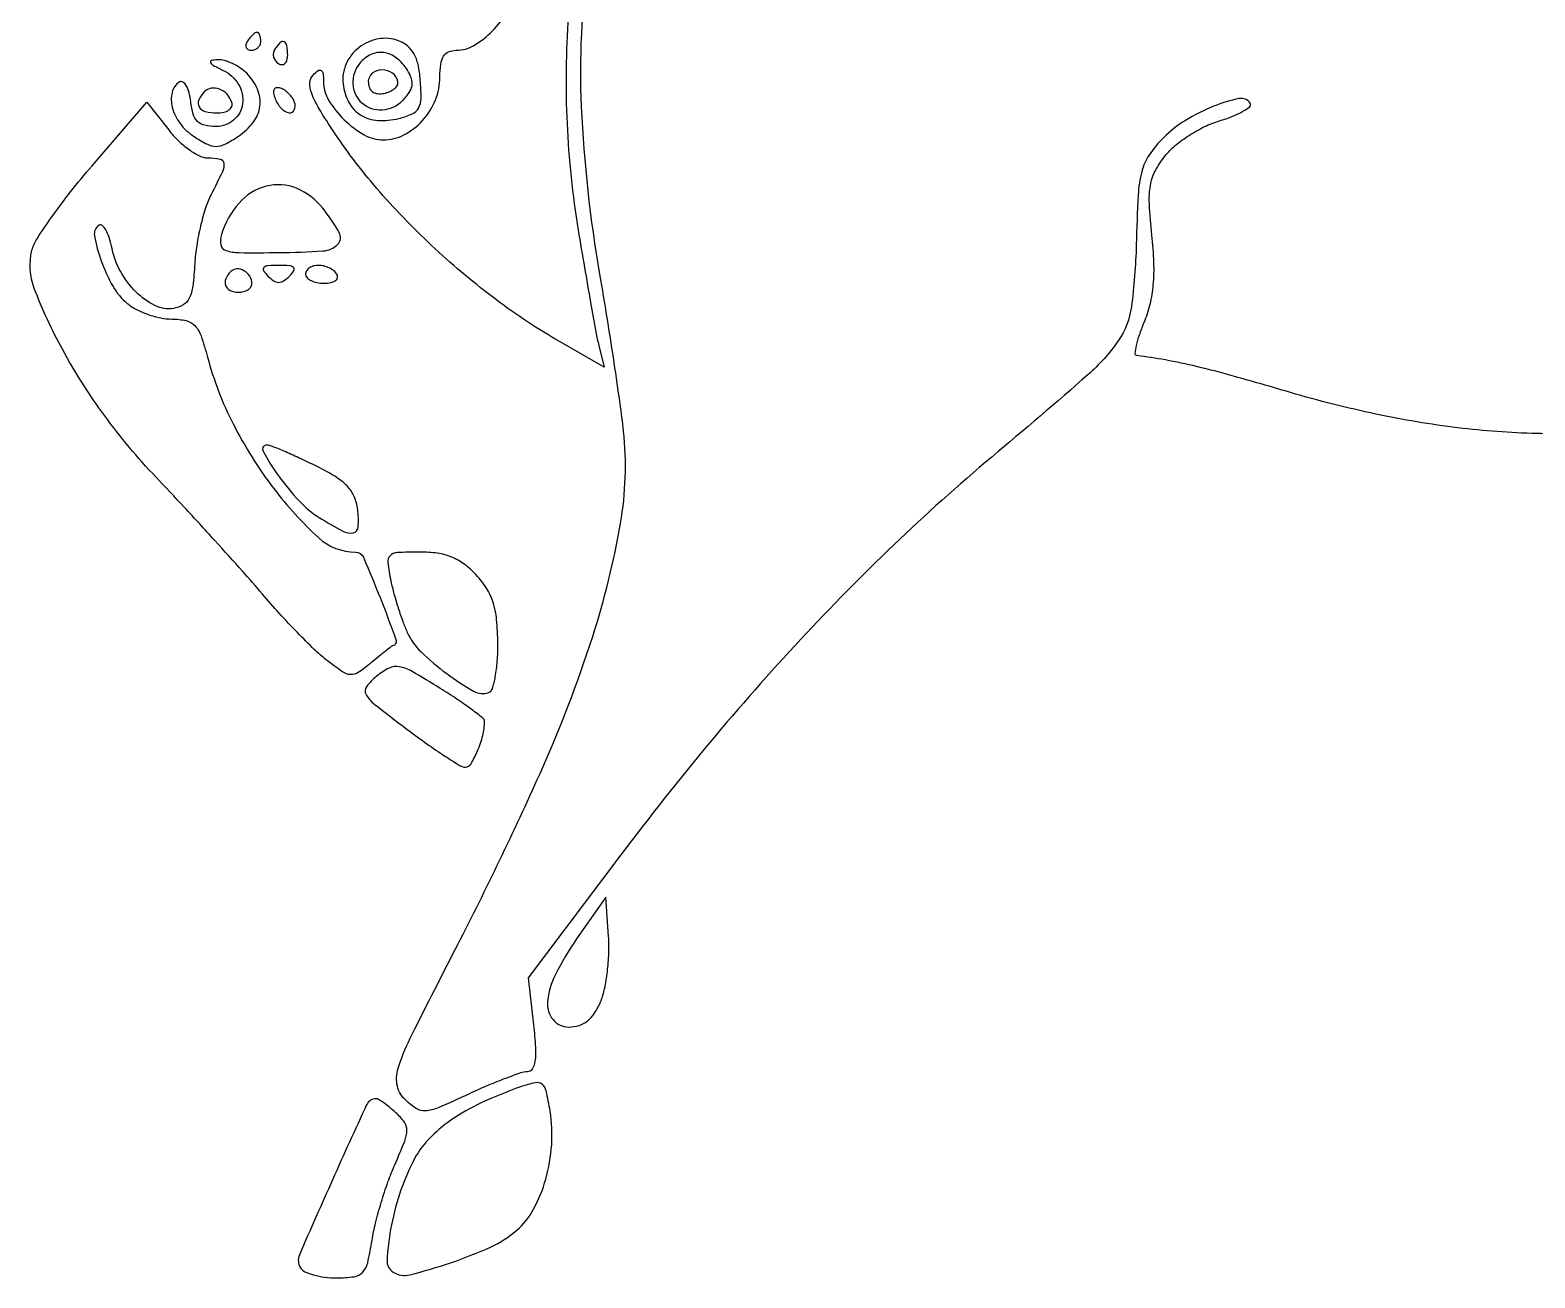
# Model space of a CAD drawing. Header units: millimetres. Extents: x 56222 to 3066687, y -650199 to -121287.
# Drawn here: x 140562.397 to 140564.496, y -185752.797 to -185751.057 of the extents above; entities that cross this region are included whole.
import ezdxf

# ---------------------------------------------------------------- set-up
doc = ezdxf.new("R2010")
doc.units = ezdxf.units.MM
doc.header["$MEASUREMENT"] = 0
doc.layers.add('$TD_AUDIT_GENERATED_(A0BDF17)', color=32, linetype='Continuous', lineweight=30)

msp = doc.modelspace()

# ---------------------------------------------------------------- linework, layer by layer
at = {"layer": '$TD_AUDIT_GENERATED_(A0BDF17)', "linetype": 'Continuous', "lineweight": 25, "ltscale": 2}
for points in [[(140564.5962, -185751.6173, -0.027087), (140564.4913, -185751.6195, -0.023334), (140564.3814, -185751.6108, -0.022063), (140564.2667, -185751.591, -0.018598), (140564.1473, -185751.5603, 0.00411), (140564.077, -185751.5401, 0.009619), (140564.024, -185751.5263, 0.012495), (140563.9805, -185751.5171, 0.01673), (140563.9407, -185751.5111, -0.407831), (140563.9383, -185751.5082, -0.030348), (140563.9401, -185751.4971, -0.028568), (140563.9443, -185751.4822, -0.016231), (140563.9509, -185751.4648, 0.039646), (140563.9592, -185751.4393, 0.037366), (140563.9636, -185751.4124, 0.03165), (140563.9644, -185751.3813, 0.017004), (140563.9616, -185751.343, -0.012627), (140563.9581, -185751.2994, -0.055735), (140563.9595, -185751.2738, -0.080216), (140563.9662, -185751.2539, -0.044982), (140563.9802, -185751.2324, -0.053634), (140563.994, -185751.2183, -0.029554), (140564.0135, -185751.2041, -0.029122), (140564.0352, -185751.1918, -0.041077), (140564.0559, -185751.1837, 0.020433), (140564.0742, -185751.1774, 0.03598), (140564.0886, -185751.1705, 0.044537), (140564.098, -185751.164, 0.373457), (140564.0987, -185751.1593, 0.316223), (140564.0833, -185751.1527, 0.042701), (140564.0476, -185751.1635, 0.043223), (140564.0085, -185751.1831, 0.058577), (140563.9776, -185751.2075, 0.047105), (140563.9578, -185751.2314, 0.087415), (140563.9475, -185751.2543, 0.048972), (140563.9425, -185751.2873, 0.006819), (140563.9398, -185751.3565, -0.026975), (140563.933, -185751.4429, -0.117738), (140563.9147, -185751.4903, -0.063245), (140563.8724, -185751.5378, -0.004319), (140563.7384, -185751.6524, 0.016369), (140563.6017, -185751.7749, 0.014381), (140563.4722, -185751.9062, 0.013805), (140563.3453, -185752.0502, 0.012147), (140563.2209, -185752.2072), (140563.0919, -185752.3783), (140563.0992, -185752.4438, -0.011881), (140563.102, -185752.4754, -0.047748), (140563.1013, -185752.4947, -0.10087), (140563.0976, -185752.5056, -0.264234), (140563.0908, -185752.5095, 0.079787), (140563.0813, -185752.5111, 0.00867), (140563.0603, -185752.5187, 0.010449), (140563.0355, -185752.5286, 0.008251), (140563.0091, -185752.5404, -0.006988), (140562.9662, -185752.5596, -0.083152), (140562.9486, -185752.564, -0.167184), (140562.9355, -185752.5605, -0.049718), (140562.9192, -185752.5472, -0.161251), (140562.9089, -185752.5268, -0.12031), (140562.9113, -185752.5015, -0.033316), (140562.93, -185752.4572, -0.002135), (140562.9936, -185752.3321, 0.013214), (140563.1079, -185752.0945, 0.027399), (140563.1818, -185751.9024, 0.035341), (140563.2206, -185751.7449, 0.069479), (140563.2248, -185751.6163, 0.008104), (140563.22, -185751.5778, 0.002621), (140563.2118, -185751.5211, 0.002612), (140563.202, -185751.4582, 0.002931), (140563.1919, -185751.3977, -0.031274), (140563.1663, -185751.164, -0.048779), (140563.1766, -185750.9619, -0.057794)], [(140563.1478, -185751.0374, 0.028915), (140563.146, -185751.1875, 0.029252), (140563.1616, -185751.3362, 0.001543), (140563.1704, -185751.3882, 0.001867), (140563.1789, -185751.4371, 0.00158), (140563.1863, -185751.4781, 0.012808), (140563.1903, -185751.4968), (140563.1976, -185751.5272), (140563.1363, -185751.4919, -0.029972), (140563.0476, -185751.4334, -0.026109), (140562.9621, -185751.3621, -0.02627), (140562.8851, -185751.2829, -0.031567), (140562.8217, -185751.2005, -0.011735), (140562.8004, -185751.1672, -0.047614), (140562.79, -185751.1455, -0.092086), (140562.7874, -185751.1306, -0.195712), (140562.7919, -185751.1199, -0.038383), (140562.7991, -185751.1137, -0.305494), (140562.8033, -185751.1135, -0.232727), (140562.8058, -185751.1176, -0.025543), (140562.8064, -185751.1289, 0.135981), (140562.8136, -185751.1548, 0.064316), (140562.8352, -185751.1822, 0.064088), (140562.8633, -185751.2033, 0.130045), (140562.8898, -185751.2103, 0.119702), (140562.9186, -185751.2033, 0.090097), (140562.9445, -185751.1834, 0.0865), (140562.9625, -185751.1547, 0.097734), (140562.9688, -185751.1228, -0.031433), (140562.9699, -185751.1048, -0.104763), (140562.9738, -185751.0937, -0.156611), (140562.9808, -185751.0876, -0.101896), (140562.9914, -185751.0854, 0.134045), (140563.0162, -185751.0786, 0.06575), (140563.0422, -185751.0583, 0.065531), (140563.0621, -185751.0318, 0.129065)], [(140562.819, -185752.6599, 0.003352), (140562.7729, -185752.7645, 0.245147), (140562.7742, -185752.7826, 0.146109), (140562.7804, -185752.7881, 0.040489), (140562.7926, -185752.7926, 0.037229), (140562.8079, -185752.7957, 0.031555), (140562.8244, -185752.7967, 0.033033), (140562.849, -185752.7951, 0.171746), (140562.8609, -185752.789, 0.133563), (140562.868, -185752.7759, 0.017176), (140562.8742, -185752.7442, -0.021515), (140562.879, -185752.7203, -0.012011), (140562.8869, -185752.6916, -0.011965), (140562.8963, -185752.6629, -0.018992), (140562.9059, -185752.6389, 0.00973), (140562.9196, -185752.6061, 0.089175), (140562.9227, -185752.591, 0.162636), (140562.9192, -185752.5797, 0.053081), (140562.9074, -185752.5666, 0.012336), (140562.8987, -185752.559, 0.016554), (140562.8904, -185752.5527, 0.013698), (140562.8832, -185752.5479, 0.142254), (140562.8799, -185752.5469, 0.292182), (140562.8666, -185752.5554)]]:
    msp.add_lwpolyline(points, format="xyb", dxfattribs=at)
for points in [[(140562.719, -185751.0729, 0.042167), (140562.7186, -185751.0681, 0.061769), (140562.7174, -185751.0641, 0.081139), (140562.7156, -185751.0613, 0.210953), (140562.7135, -185751.0604, 0.151918), (140562.7108, -185751.0612, 0.038439), (140562.7073, -185751.0641, 0.035638), (140562.7036, -185751.0681, 0.029505), (140562.7002, -185751.0729, 0.082592), (140562.6983, -185751.0777, 0.161196), (140562.6987, -185751.0817, 0.182303), (140562.7013, -185751.0844, 0.108972), (140562.7057, -185751.0854, 0.093332), (140562.7108, -185751.0844, 0.09642), (140562.7151, -185751.0817, 0.099167), (140562.718, -185751.0777, 0.105053)], [(140562.7565, -185751.0924, 0.039415), (140562.7554, -185751.0789, 0.25701), (140562.7514, -185751.0737, 0.315493), (140562.7456, -185751.0749, 0.050477), (140562.7382, -185751.0845, 0.108373), (140562.7365, -185751.0896, 0.099685), (140562.7369, -185751.095, 0.095498), (140562.7395, -185751.1001, 0.090427), (140562.7438, -185751.104, 0.136093), (140562.7486, -185751.1054, 0.190788), (140562.7527, -185751.1038, 0.140899), (140562.7555, -185751.0992, 0.067432)], [(140562.9414, -185751.1269, 0.032327), (140562.9382, -185751.1053, 0.073416), (140562.9324, -185751.0899, 0.093901), (140562.9234, -185751.0792, 0.084429), (140562.9109, -185751.072, 0.133267), (140562.8827, -185751.0696, 0.121593), (140562.856, -185751.0815, 0.122398), (140562.838, -185751.1044, 0.136116), (140562.8338, -185751.1322, 0.092051), (140562.8419, -185751.1581, 0.132494), (140562.8583, -185751.1757, 0.124842), (140562.882, -185751.1832, 0.076672), (140562.9114, -185751.1805, 0.043301), (140562.93, -185751.1741, 0.161581), (140562.939, -185751.1659, 0.127059), (140562.9425, -185751.1526, 0.022689)], [(140562.6993, -185751.1175, 0.048607), (140562.6903, -185751.1101, 0.039462), (140562.6793, -185751.1039, 0.040918), (140562.6682, -185751.0998, 0.077674), (140562.6588, -185751.0987, 0.042599), (140562.6501, -185751.0998, 0.497446), (140562.6489, -185751.1025, 0.149008), (140562.6528, -185751.1064, 0.011043), (140562.6665, -185751.1134, -0.146778), (140562.6879, -185751.1329, -0.168105), (140562.6936, -185751.16, -0.188189), (140562.6813, -185751.1825, -0.176719), (140562.6565, -185751.1916, -0.052592), (140562.6407, -185751.1899, -0.142471), (140562.6308, -185751.1846, -0.130092), (140562.6248, -185751.1745, -0.040682), (140562.6213, -185751.157, 0.034206), (140562.619, -185751.1443, 0.06691), (140562.6151, -185751.1347, 0.116307), (140562.6104, -185751.1297, 0.293726), (140562.6057, -185751.1296, 0.19763), (140562.5953, -185751.1439, 0.123209), (140562.5955, -185751.1649, 0.097836), (140562.6063, -185751.1874, 0.08698), (140562.6253, -185751.2052, 0.024542), (140562.6445, -185751.2165, 0.121059), (140562.6565, -185751.2194, 0.121059), (140562.6686, -185751.2165, 0.024542), (140562.6878, -185751.2052, 0.085639), (140562.7084, -185751.1859, 0.13011), (140562.7177, -185751.1634, 0.134897), (140562.7144, -185751.1398, 0.095426)], [(140562.8473, -185751.1323, 0.204239), (140562.86, -185751.1588, 0.199125), (140562.8883, -185751.1683, 0.181601), (140562.9165, -185751.1556, 0.042688), (140562.9259, -185751.1443, 0.112816), (140562.9299, -185751.1347, 0.124568), (140562.9291, -185751.1249, 0.057982), (140562.9235, -185751.1132, 0.084401), (140562.9084, -185751.0964, 0.132114), (140562.8907, -185751.0887, 0.145854), (140562.8728, -185751.0913, 0.111792), (140562.857, -185751.1034, 0.186688)], [(140562.9101, -185751.1289, 0.194407), (140562.9025, -185751.1172, 0.153586), (140562.8879, -185751.1127, 0.170609), (140562.8744, -185751.1175, 0.226436), (140562.8689, -185751.1291, 0.090288), (140562.8704, -185751.1374, 0.143006), (140562.8747, -185751.1431, 0.134068), (140562.8816, -185751.1458, 0.075042), (140562.8907, -185751.1455, 0.054517), (140562.8989, -185751.1429, 0.074555), (140562.9055, -185751.1389, 0.094518), (140562.9094, -185751.1339, 0.173043)], [(140562.6786, -185751.158, 0.105531), (140562.672, -185751.1466, 0.11722), (140562.6614, -185751.1395, 0.132907), (140562.6499, -185751.1384, 0.155894), (140562.6401, -185751.1434, 0.093249), (140562.6324, -185751.1547, 0.241718), (140562.633, -185751.1642, 0.196257), (140562.6416, -185751.1707, 0.065198), (140562.6576, -185751.1728, 0.055066), (140562.6673, -185751.1718, 0.098609), (140562.6746, -185751.1685, 0.142962), (140562.6785, -185751.1637, 0.179733)], [(140562.7661, -185751.158, 0.068669), (140562.7631, -185751.1519, 0.047422), (140562.7582, -185751.1461, 0.047417), (140562.7523, -185751.1412, 0.068602), (140562.7463, -185751.1382, 0.108271), (140562.7408, -185751.1376, 0.257062), (140562.7375, -185751.1399, 0.161356), (140562.7368, -185751.1451, 0.045328), (140562.739, -185751.153, 0.096137), (140562.7473, -185751.1662, 0.16139), (140562.7586, -185751.1725, 0.352314), (140562.7657, -185751.1686, 0.181604)], [(140562.6937, -185751.8118, 0.002531), (140562.6549, -185751.7688, 0.002504), (140562.6125, -185751.7226, 0.003112), (140562.5725, -185751.6802, -0.032188), (140562.5013, -185751.595, -0.033121), (140562.4423, -185751.5022, -0.033448), (140562.4031, -185751.4175, -0.154218), (140562.3999, -185751.3642, -0.082045), (140562.4069, -185751.3481, -0.011249), (140562.4275, -185751.3177, -0.012672), (140562.4538, -185751.2826, -0.010407), (140562.4836, -185751.2465), (140562.5601, -185751.1576), (140562.5905, -185751.1965, 0.035008), (140562.6039, -185751.2113, 0.036879), (140562.619, -185751.2239, 0.039637), (140562.6336, -185751.2326, 0.115726), (140562.6449, -185751.2353, -0.049504), (140562.6621, -185751.237, -0.331662), (140562.6675, -185751.243, -0.134552), (140562.6654, -185751.2547, -0.008554), (140562.6497, -185751.2865, 0.042083), (140562.642, -185751.305, 0.019274), (140562.635, -185751.3302, 0.01893), (140562.6296, -185751.3574, 0.024783), (140562.6269, -185751.3826, -0.015709), (140562.6241, -185751.4143, -0.081326), (140562.6193, -185751.4311, -0.1482), (140562.6108, -185751.4404, -0.098277), (140562.5971, -185751.4453, -0.152036), (140562.5714, -185751.4413, -0.080856), (140562.545, -185751.4224, -0.072308), (140562.5232, -185751.3935, -0.076228), (140562.511, -185751.36, 0.028049), (140562.5074, -185751.3463, 0.051832), (140562.5028, -185751.3358, 0.080594), (140562.4979, -185751.3297, 0.33305), (140562.4935, -185751.3293, 0.308553), (140562.487, -185751.3441, 0.04158), (140562.4963, -185751.3788, 0.043788), (140562.5129, -185751.4147, 0.090393), (140562.5328, -185751.4383, 0.054056), (140562.5456, -185751.4467, 0.033709), (140562.562, -185751.4537, 0.033583), (140562.5794, -185751.4585, 0.05103), (140562.595, -185751.4601, -0.054103), (140562.6149, -185751.4623, -0.151617), (140562.6269, -185751.4692, -0.104731), (140562.6356, -185751.4834, -0.018852), (140562.6447, -185751.5132, 0.053416), (140562.6805, -185751.6063, 0.044094), (140562.7371, -185751.6964, 0.045213), (140562.7997, -185751.765, 0.187253), (140562.8511, -185751.7849, -0.299579), (140562.8621, -185751.7922, -0.007768), (140562.8857, -185751.8494, -0.007515), (140562.9074, -185751.907, -0.449085), (140562.9027, -185751.9158, 0.108621), (140562.901, -185751.9166, 0.001868), (140562.8928, -185751.923, 0.004655), (140562.8834, -185751.9306, 0.003071), (140562.8726, -185751.9395, -0.02532), (140562.8548, -185751.953, -0.167372), (140562.8442, -185751.9558, -0.136235), (140562.8329, -185751.9519, -0.014822), (140562.8106, -185751.9354, -0.025074), (140562.7936, -185751.9206, -0.008174), (140562.7701, -185751.8972, -0.008123), (140562.7447, -185751.8702, -0.009071), (140562.7212, -185751.8434, 0.006477)], [(140562.8055, -185751.3057, 0.128815), (140562.7688, -185751.2778, 0.162939), (140562.7265, -185751.2749, 0.150472), (140562.6886, -185751.2984, 0.10648), (140562.6641, -185751.3424, 0.117662), (140562.6632, -185751.3568, 0.280347), (140562.67, -185751.3645, 0.073868), (140562.6889, -185751.3675, 0.004961), (140562.7438, -185751.3674, 0.013121), (140562.806, -185751.3651, 0.182461), (140562.8261, -185751.356, 0.338285), (140562.8283, -185751.3395, 0.036808)], [(140562.7065, -185751.4109, 0.139398), (140562.7036, -185751.4005, 0.123736), (140562.6955, -185751.3927, 0.139481), (140562.6855, -185751.3902, 0.191124), (140562.677, -185751.3939, 0.094876), (140562.6701, -185751.404, 0.1934), (140562.6699, -185751.4135, 0.202875), (140562.6762, -185751.4202, 0.103624), (140562.6878, -185751.4227, 0.06085), (140562.6949, -185751.4218, 0.079459), (140562.701, -185751.4192, 0.097386), (140562.7051, -185751.4154, 0.156819)], [(140562.759, -185751.4002, 0.051663), (140562.765, -185751.3927, 0.354955), (140562.7646, -185751.3883, 0.180052), (140562.759, -185751.3857, 0.018208), (140562.744, -185751.3852, 0.018208), (140562.729, -185751.3857, 0.180052), (140562.7234, -185751.3883, 0.354955), (140562.7229, -185751.3927, 0.051663), (140562.729, -185751.4002, 0.049631), (140562.7371, -185751.4069, 0.147822), (140562.744, -185751.4089, 0.147822), (140562.7508, -185751.4069, 0.049631)], [(140562.8252, -185751.3977, 0.08825), (140562.8209, -185751.3929, 0.053305), (140562.8144, -185751.3888, 0.051278), (140562.8069, -185751.3861, 0.061875), (140562.7994, -185751.3852, 0.067639), (140562.7926, -185751.3861, 0.08433), (140562.7867, -185751.3888, 0.09965), (140562.7828, -185751.3929, 0.142666), (140562.7814, -185751.3977, 0.195654), (140562.7834, -185751.4024, 0.086673), (140562.789, -185751.4065, 0.066561), (140562.7973, -185751.4092, 0.0466), (140562.8072, -185751.4102, 0.047867), (140562.8165, -185751.4093, 0.104212), (140562.8231, -185751.4065, 0.181468), (140562.8259, -185751.4024, 0.202618)], [(140562.794, -185751.6639, 0.005561), (140562.7717, -185751.6534, 0.007494), (140562.7513, -185751.6443, 0.005338), (140562.7341, -185751.6372, 0.077102), (140562.7277, -185751.6358, 0.58941), (140562.7221, -185751.6442, 0.034224), (140562.7426, -185751.6773, 0.030919), (140562.7724, -185751.7137, 0.067423), (140562.8002, -185751.7366, 0.014746), (140562.8333, -185751.7558, 0.175782), (140562.8477, -185751.758, 0.339188), (140562.8548, -185751.7499, 0.044308), (140562.8541, -185751.7257, 0.075758), (140562.8492, -185751.7075, 0.089064), (140562.8392, -185751.6928, 0.064212), (140562.822, -185751.6792, 0.021814)], [(140563.0192, -185751.8166, 0.044164), (140563.0025, -185751.8017, 0.064234), (140562.9852, -185751.792, 0.060844), (140562.9654, -185751.7866, 0.035116), (140562.9407, -185751.7849, 0.012372), (140562.9091, -185751.7857, 0.187157), (140562.8992, -185751.7901, 0.231471), (140562.896, -185751.7995, 0.019561), (140562.9004, -185751.8255, 0.015298), (140562.9047, -185751.8433, 0.010472), (140562.9107, -185751.8632, 0.010565), (140562.9172, -185751.8822, 0.020963), (140562.9233, -185751.8969, 0.090764), (140562.9425, -185751.924, 0.034026), (140562.9782, -185751.9543, 0.029814), (140563.0158, -185751.9788, 0.216008), (140563.0367, -185751.9807, 0.239449), (140563.0419, -185751.9754, 0.028006), (140563.046, -185751.9587, 0.02869), (140563.0488, -185751.937, 0.019606), (140563.0495, -185751.9122, 0.021834), (140563.0478, -185751.879, 0.052929), (140563.0429, -185751.855, 0.064198), (140563.0338, -185751.8354, 0.047775)], [(140563.0311, -185752.021, 0.235458), (140563.0291, -185752.0167, 0.007127), (140563.013, -185752.0044, 0.0127), (140562.993, -185751.9903, 0.008267), (140562.9693, -185751.9749, 0.00818), (140562.9299, -185751.9513, 0.084078), (140562.9121, -185751.9447, 0.164224), (140562.8981, -185751.9467, 0.054429), (140562.8805, -185751.958, 0.062153), (140562.8664, -185751.9726, 0.299729), (140562.8658, -185751.9836, 0.095864), (140562.8772, -185751.9968, 0.004706), (140562.9232, -185752.0322, 0.007442), (140562.9507, -185752.0523, 0.010616), (140562.9757, -185752.0693, 0.006855), (140562.997, -185752.0827, 0.137621), (140563.0043, -185752.0847, 0.266106), (140563.0121, -185752.0802, 0.033073), (140563.0212, -185752.0621, 0.037095), (140563.0285, -185752.0405, 0.056859)], [(140563.193, -185752.4112, 0.04698), (140563.1984, -185752.3936, 0.02133), (140563.2023, -185752.3699, 0.020899), (140563.2043, -185752.3442, 0.026885), (140563.2039, -185752.3206), (140563.2, -185752.2658), (140563.1594, -185752.3243, 0.035047), (140563.13, -185752.3736, 0.094869), (140563.1189, -185752.4126, 0.198957), (140563.1265, -185752.4367, 0.221973), (140563.1485, -185752.447, 0.074807), (140563.1628, -185752.4448, 0.094761), (140563.1747, -185752.4385, 0.08225), (140563.1845, -185752.4275, 0.04334)], [(140562.9836, -185752.7757, 0.025106), (140563.04, -185752.7534, 0.071695), (140563.0755, -185752.7307, 0.091026), (140563.0994, -185752.701, 0.055395), (140563.1164, -185752.659, 0.052288), (140563.1246, -185752.6113, 0.056663), (140563.1224, -185752.5643, 0.014459), (140563.117, -185752.5362, 0.167297), (140563.1112, -185752.5268, 0.230689), (140563.1018, -185752.5246, 0.029541), (140563.0813, -185752.5304, 0.024297), (140563.0264, -185752.5527, 0.043398), (140562.9841, -185752.5769, 0.052853), (140562.9528, -185752.6038, 0.070416), (140562.9313, -185752.6345, 0.038903), (140562.9125, -185752.6798, 0.034498), (140562.9, -185752.7292, 0.03111), (140562.895, -185752.7724, 0.274364), (140562.9035, -185752.7887, 0.202957), (140562.927, -185752.7923, 0.019445)]]:
    msp.add_lwpolyline(points, format="xyb", close=True, dxfattribs=at)
msp.add_arc((140571.3663, -185756.4915), 9.3669, 155.15175, 155.85443, dxfattribs=at)

doc.saveas('drawing.dxf')
